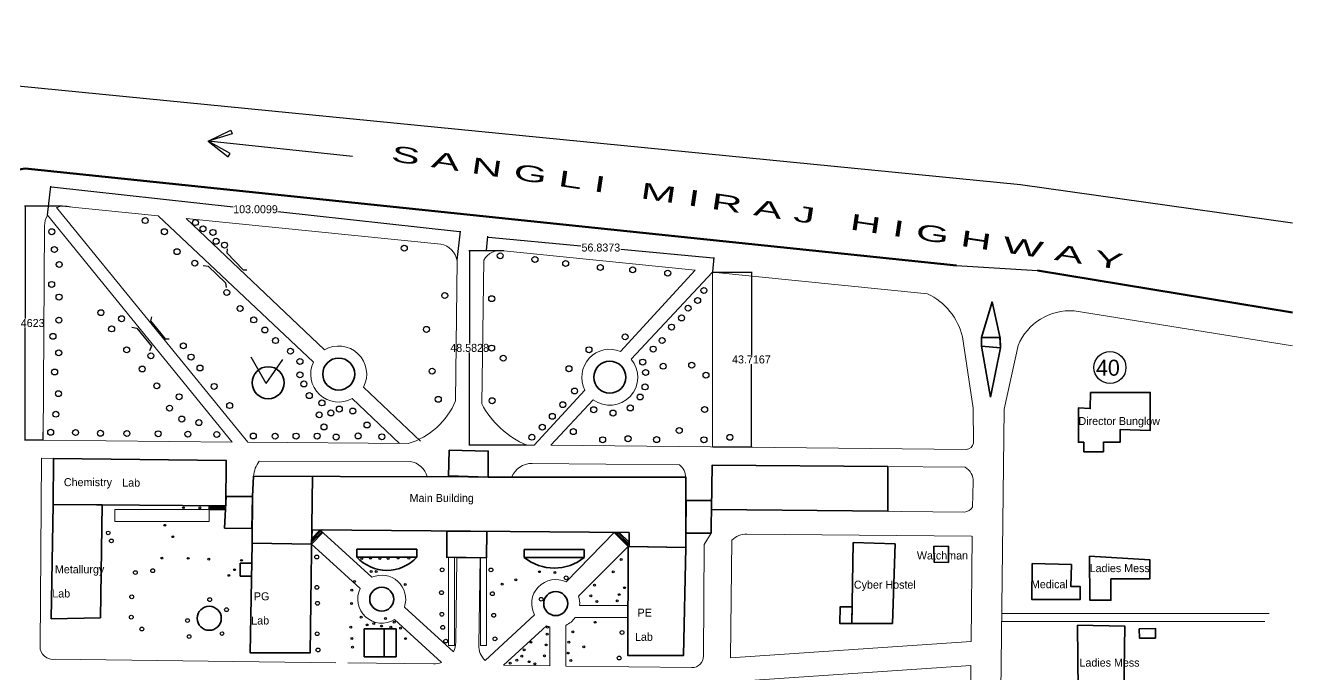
# Model space of a CAD drawing. Header units: millimetres. Extents: x -47 to 2833, y -462 to 688.
# Drawn here: x 1813.4 to 2130.2, y 496.3 to 658.6 of the extents above; entities that cross this region are included whole.
import ezdxf

# ---------------------------------------------------------------- set-up
doc = ezdxf.new("R2010")
doc.units = ezdxf.units.MM
doc.header["$LTSCALE"] = 0.1
doc.header["$MEASUREMENT"] = 0
doc.layers.add('BOUNDRY', color=140, linetype='Continuous', lineweight=18)
doc.layers.add('BUILT UP', color=1, linetype='Continuous', lineweight=35)
for name, color, linetype in [('H1', 254, 'Continuous'), ('TREE', 92, 'Continuous'), ('TXT', 7, 'Continuous')]:
    doc.layers.add(name, color=color, linetype=linetype)
doc.styles.get("Standard").update_dxf_attribs({"font": 'GOTHIC.TTF'})
doc.dimstyles.get("Standard").update_dxf_attribs({"dimtxt": 0.18, "dimasz": 0.18, "dimexe": 0.18, "dimexo": 0.0625, "dimgap": 0.09, "dimtad": 0, "dimtih": 1, "dimtoh": 1, "dimdec": 4, "dimzin": 0, "dimdsep": 46, "dimtxsty": 'Standard', "dimcen": 0.09, "dimadec": 0, "dimazin": 0, "dimtfac": 1, "dimtdec": 4, "dimtofl": 0, "dimtmove": 0, "dimatfit": 3, "dimfxl": 1, "dimtolj": 1, "dimtzin": 0, "dimarcsym": 0})

# ---------------------------------------------------------------- blocks, each defined once
blk = doc.blocks.new('*D44')
at = {"layer": 'TXT', "color": 0, "lineweight": -2, "transparency": 16777216}
for p, q in [((1985.22, 596.93), (1995.06, 596.93)), ((1994.88, 596.75), (1994.88, 576.21)), ((1994.88, 553.39), (1994.88, 573.93)), ((1985.22, 553.21), (1995.06, 553.21))]:
    blk.add_line(p, q, dxfattribs=at)
at = {"layer": 'TXT', "color": 0, "transparency": 16777216}
for points in [[(1994.85, 596.75), (1994.91, 596.75), (1994.88, 596.93)], [(1994.85, 553.39), (1994.91, 553.39), (1994.88, 553.21)]]:
    blk.add_solid(points, dxfattribs=at)
at = {"layer": 'TXT', "color": 0, "transparency": 16777216, "insert": (1994.88, 575.07), "char_height": 2, "attachment_point": 5}
blk.add_mtext('\\A1;43.7167', dxfattribs=at)
blk = doc.blocks.new('*D45')
at = {"layer": 'TXT', "color": 0, "lineweight": -2, "transparency": 16777216}
for p, q in [((1933, 602.26), (1924.27, 602.26)), ((1924.45, 602.08), (1924.45, 579.1)), ((1924.45, 553.85), (1924.45, 576.82)), ((1938.65, 553.67), (1924.27, 553.67))]:
    blk.add_line(p, q, dxfattribs=at)
at = {"layer": 'TXT', "color": 0, "transparency": 16777216}
for points in [[(1924.42, 602.08), (1924.48, 602.08), (1924.45, 602.26)], [(1924.42, 553.85), (1924.48, 553.85), (1924.45, 553.67)]]:
    blk.add_solid(points, dxfattribs=at)
at = {"layer": 'TXT', "color": 0, "transparency": 16777216, "insert": (1924.45, 577.96), "char_height": 2, "attachment_point": 5}
blk.add_mtext('\\A1;48.5828', dxfattribs=at)
blk = doc.blocks.new('*D46')
at = {"layer": 'TXT', "color": 0, "lineweight": -2, "transparency": 16777216}
for p, q in [((1822.59, 613.4), (1813.18, 613.4)), ((1813.36, 613.22), (1813.36, 585.31)), ((1813.36, 555.12), (1813.36, 583.03)), ((1817.79, 554.94), (1813.18, 554.94))]:
    blk.add_line(p, q, dxfattribs=at)
at = {"layer": 'TXT', "color": 0, "transparency": 16777216}
for points in [[(1813.33, 613.22), (1813.39, 613.22), (1813.36, 613.4)], [(1813.33, 555.12), (1813.39, 555.12), (1813.36, 554.94)]]:
    blk.add_solid(points, dxfattribs=at)
at = {"layer": 'TXT', "color": 0, "transparency": 16777216, "insert": (1813.36, 584.17), "char_height": 2, "attachment_point": 5}
blk.add_mtext('\\A1;58.4623', dxfattribs=at)
blk = doc.blocks.new('*D47')
at = {"layer": 'TXT', "color": 0, "lineweight": -2, "transparency": 16777216}
for p, q in [((1818.94, 611.14), (1819.74, 618.42)), ((1819.9, 618.22), (1865.32, 613.23)), ((1921.93, 607.02), (1876.51, 612.01)), ((1921.33, 599.9), (1922.13, 607.18))]:
    blk.add_line(p, q, dxfattribs=at)
at = {"layer": 'TXT', "color": 0, "transparency": 16777216}
for points in [[(1819.9, 618.25), (1819.89, 618.19), (1819.72, 618.24)], [(1921.94, 607.05), (1921.93, 606.99), (1922.11, 607)]]:
    blk.add_solid(points, dxfattribs=at)
at = {"layer": 'TXT', "color": 0, "transparency": 16777216, "insert": (1870.92, 612.62), "char_height": 2, "attachment_point": 5}
blk.add_mtext('\\A1;103.0099', dxfattribs=at)
blk = doc.blocks.new('*D48')
at = {"layer": 'TXT', "color": 0, "lineweight": -2, "transparency": 16777216}
for p, q in [((1928.64, 602.32), (1928.97, 605.88)), ((1929.14, 605.68), (1952.26, 603.51)), ((1985.36, 600.39), (1962.25, 602.57)), ((1985.23, 596.99), (1985.56, 600.55))]:
    blk.add_line(p, q, dxfattribs=at)
at = {"layer": 'TXT', "color": 0, "transparency": 16777216}
for points in [[(1929.14, 605.71), (1929.13, 605.65), (1928.96, 605.7)], [(1985.37, 600.42), (1985.36, 600.36), (1985.54, 600.37)]]:
    blk.add_solid(points, dxfattribs=at)
at = {"layer": 'TXT', "color": 0, "transparency": 16777216, "insert": (1957.25, 603.04), "char_height": 2, "attachment_point": 5}
blk.add_mtext('\\A1;56.8373', dxfattribs=at)

msp = doc.modelspace()

# ---------------------------------------------------------------- linework, layer by layer
at = {"layer": 'BOUNDRY', "color": 140}
for p, q in [((1869.01926, 554.40632), (1821.21161, 613.03325)), ((1865.11887, 554.44236), (1818.88663, 611.13733)), ((1885.38409, 574.41073), (1846.61257, 611.00234)), ((1888.15712, 577.45358), (1853.55826, 610.30612)), ((1980.84483, 597.403), (1962.14433, 577.10179)), ((1985.157, 596.92774), (1964.82495, 575.14469)), ((1985.157, 553.21101), (1985.157, 596.92774)), ((2038.9078, 591.50728), (1985.157, 596.92774)), ((1912.19403, 554.62988), (1897.91972, 568.18372)), ((1953.24427, 567.43992), (1940.54555, 553.65422)), ((1906.95153, 554.0559), (1895.0618, 565.27714)), ((1955.33979, 564.98262), (1944.72722, 553.61268)), ((1859.37571, 537.59829), (1835.7461, 537.59829)), ((1835.7461, 537.59829), (1835.7461, 534.59829)), ((1859.37571, 534.59829), (1859.37571, 537.59829)), ((1859.37571, 534.59829), (1835.7461, 534.59829)), ((1887.00316, 532.45039), (1899.98808, 520.61803)), ((1948.54752, 519.46152), (1960.55277, 531.848)), ((1884.9383, 528.92035), (1891.29051, 523.13197)), ((1951.67757, 515.86239), (1964.08518, 528.29287)), ((1891.29051, 523.13197), (1897.10252, 517.83584)), ((1919.15085, 525.62062), (1919.14078, 503.52875)), ((1920.64078, 503.52875), (1920.62779, 525.60108)), ((1927.15908, 503.53337), (1927.15908, 525.50904)), ((1928.65908, 525.48918), (1928.65908, 503.53337)), ((1951.93798, 513.55734), (1964.04111, 513.55734)), ((1905.63678, 510.05909), (1917.41976, 499.32198)), ((1908.13956, 513.19009), (1920.4041, 502.01416)), ((1928.31226, 499.85172), (1940.67846, 511.19862)), ((1950.83753, 510.55734), (1964.03213, 510.55734)), ((2057.46433, 511.60447), (2124.28165, 511.60447)), ((1932.93175, 498.66172), (1943.66069, 508.5063)), ((1944.49304, 508.23064), (1944.49304, 498.48372)), ((1948.49304, 508.61077), (1948.49304, 498.43381)), ((2057.44018, 509.53366), (2123.20505, 509.53366)), ((1989.67823, 500.46391), (2049.78292, 504.56683)), ((1919.14078, 503.52875), (1920.64078, 503.52875)), ((1928.65908, 503.53337), (1927.15908, 503.53337)), ((1932.93175, 498.66172), (1944.49304, 498.48372)), ((1989.61173, 494.44541), (2049.72521, 498.54893))]:
    msp.add_line(p, q, dxfattribs=at)
at = {"layer": 'BOUNDRY', "color": 140, "lineweight": 60}
for points in [[(1808.8475, 622.03219), (1813.36338, 622.78597), (2046.14251, 598.58467)], [(2066.37267, 597.34607), (2130.18013, 586.80439)]]:
    msp.add_lwpolyline(points, dxfattribs=at)
at = {"layer": 'BOUNDRY', "color": 140}
for points in [[(1821.21161, 613.03325, -0.178074773), (1824.64716, 613.2041)], [(1865.11887, 554.44236), (1817.85462, 554.87898), (1818.17944, 608.47862, -0.138574214), (1818.93205, 611.08164, -0.138574214)], [(1853.55826, 610.30612), (1917.28896, 603.91791, -0.291462832), (1921.32658, 599.83893), (1920.95263, 564.7714, -0.222384175), (1909.1146, 554.03592), (1869.01926, 554.40632)], [(1940.54555, 553.65422), (1938.7082, 553.67248, -0.174544412), (1927.4596, 564.01055), (1928.0251, 599.91974, -0.328084496), (1933.0583, 602.25525)], [(2038.9078, 591.50728, -0.227875608), (2047.65976, 580.6945), (2050.32062, 562.89706), (2050.40662, 554.14761, -0.351017948), (2048.59722, 552.58074), (1944.72722, 553.61268)], [(2130.18013, 450.90644), (2060.4273, 451.14255, -0.543366722), (2056.8245, 456.7395), (2058.05923, 562.61683), (2061.53155, 578.56824, -0.321575117), (2075.57616, 587.22973)], [(1948.49304, 498.43381), (1980.00192, 498.04065, 0.42808405), (1982.89897, 501.00265), (1983.05905, 528.84089), (1984.81219, 531.66496), (1984.92521, 539.7898), (1978.60859, 539.7898), (1978.47168, 545.62089, 0.227626954), (1976.89273, 548.72079), (1940.09105, 549.08335, 0.30938706), (1934.95407, 545.64206), (1929.1166, 545.64206), (1929.1166, 552.17468), (1919.37109, 552.39456), (1919.15429, 545.80116), (1913.8472, 545.76834, 0.29579383), (1909.5979, 549.56248), (1871.83214, 549.67555, 0.126898083), (1870.40385, 545.90919), (1870.1439, 540.85787), (1863.61225, 540.85787), (1863.61225, 549.85357), (1817.40838, 550.39064)], [(1817.40838, 550.39064), (1817.05728, 503.34683, 0.46260957), (1820.80391, 500.11554), (1890.99976, 499.25916)], [(1985.07826, 548.65178), (2048.28458, 548.13609, -0.292453441), (2050.29314, 544.49575), (2050.14346, 538.1386, -0.23474561), (2048.1827, 536.92393), (1984.88658, 537.55294), (1985.07826, 548.65178)], [(2049.87669, 530.87226), (1993.77905, 531.41019, 0.194479038), (1990.00375, 529.92599), (1989.67823, 500.46391)], [(1920.4041, 502.01416, 0.111661543), (1920.99291, 504.38656), (1921.23858, 525.45456), (1927.06276, 525.45456), (1926.72566, 503.69519, 0.206349823), (1928.31226, 499.85172)], [(1893.99953, 499.22257), (1915.38556, 498.96166, 0.094032779), (1917.41976, 499.32198, 0.094032779)], [(2049.34853, 457.63183, 0.016233419), (2049.33751, 458.11713), (2049.72521, 498.54893)]]:
    msp.add_lwpolyline(points, format="xyb", dxfattribs=at)
for points in [[(1822.64957, 613.40433), (1846.61257, 611.00234)], [(1932.14292, 602.3482), (1980.84483, 597.403)], [(2075.57616, 587.22973), (2130.18013, 578.5012)], [(2049.78292, 504.56683), (2050.03515, 530.87074)]]:
    msp.add_lwpolyline(points, dxfattribs=at)
for centre, radius, start, end in [((1891.71567, 571.42559), 7, 332.4111278, 120.5549824), ((1959.47467, 570.63087), 7, 67.5808203, 207.1195939), ((1891.71567, 571.42559), 7, 154.7575815, 298.5561007), ((1959.47467, 570.63087), 7, 233.7934595, 40.1530277), ((1902.47067, 515.15572), 6, 340.8765209, 114.4414852), ((1945.95816, 514.04901), 6, 64.4334133, 208.3636391), ((1902.47067, 515.15572), 6, 153.4687395, 301.8492666), ((1945.95816, 514.04901), 6, 355.29964, 17.5915352), ((1945.95816, 514.04901), 6, 294.9912043, 324.412556), ((1945.95816, 514.04901), 6, 247.4858001, 255.866175)]:
    msp.add_arc(centre, radius, start, end, dxfattribs=at)
at = {"layer": 'BUILT UP', "color": 1}
for p, q in [((1863.48793, 538.49829), (1859.37571, 538.49829)), ((1859.37571, 538.49829), (1859.37571, 537.59829)), ((1859.37571, 538.19829), (1863.44051, 538.19829)), ((1859.37571, 537.89829), (1863.44051, 537.89829)), ((1859.37571, 537.59829), (1863.44051, 537.59829)), ((1887.08314, 532.44974), (1884.95675, 530.25679)), ((1887.71152, 531.80491), (1884.9149, 528.92076)), ((1887.48966, 532.00707), (1884.94468, 529.38242)), ((1887.26781, 532.20923), (1884.95072, 529.81961)), ((1964.08518, 528.29287), (1960.55277, 531.848)), ((1961.01496, 531.38284), (1961.53057, 531.83999)), ((1963.99709, 528.80716), (1961.2398, 531.58219)), ((1964.2156, 529.01287), (1961.46464, 531.78153)), ((1964.2923, 529.36131), (1961.83191, 531.83753)), ((1963.77859, 528.60144), (1964.2923, 529.08508)), ((1911.26542, 527.69036), (1896.26542, 527.69036)), ((1896.26542, 527.69036), (1896.26542, 525.69036)), ((1911.26542, 525.69036), (1911.26542, 527.69036)), ((1938.10734, 527.60878), (1953.10734, 527.60878)), ((1938.10734, 525.60878), (1938.10734, 527.60878)), ((1953.10734, 527.60878), (1953.10734, 525.60878)), ((1867.07846, 524.18168), (1869.99052, 524.18168)), ((1867.07846, 524.18168), (1867.07846, 520.90126)), ((1896.26542, 525.69036), (1911.26542, 525.69036)), ((1953.10734, 525.60878), (1938.10734, 525.60878)), ((1867.07846, 520.90126), (1869.93283, 520.90126)), ((1898.04342, 507.72205), (1903.04342, 507.72205)), ((1898.04342, 500.72205), (1898.04342, 507.72205)), ((1903.04342, 507.72205), (1903.04342, 500.72205)), ((1903.04342, 507.72205), (1906.04342, 507.72205)), ((1906.04342, 507.72205), (1906.04342, 500.72205)), ((1903.04342, 500.72205), (1898.04342, 500.72205)), ((1906.04342, 500.72205), (1903.04342, 500.72205))]:
    msp.add_line(p, q, dxfattribs=at)
for points in [[(2054.63077, 565.64823), (2052.37596, 578.41505), (2052.37596, 580.54285), (2055.03854, 589.45495), (2057.04755, 580.4218), (2057.15147, 577.99911), (2054.63077, 565.64823)], [(2052.37596, 580.54285), (2057.02063, 580.54285), (2057.15147, 577.99911), (2052.37596, 578.41505), (2052.37596, 580.54285)], [(2079.62665, 566.82449), (2094.58701, 566.82897), (2094.56344, 557.3542), (2087.02886, 557.53431), (2087.02886, 554.40048), (2082.88304, 554.40048), (2082.88304, 552.02308), (2077.9441, 552.02308), (2077.9441, 554.40048), (2076.64628, 554.40048), (2076.64628, 562.9735), (2079.60243, 562.79339), (2079.62665, 566.82449)], [(1919.15429, 545.80116), (1919.37109, 552.39456), (1929.1166, 552.17468), (1929.1166, 545.64206), (1919.15982, 545.96946)], [(1863.48789, 538.49746), (1820.32976, 538.81716), (1820.46388, 550.35513), (1863.61225, 549.85357), (1863.48789, 538.49746)], [(2028.98268, 548.29357), (2028.99145, 537.11464), (1984.89409, 537.55287), (1985.07826, 548.65178), (2028.98268, 548.29357)], [(1885.17224, 545.86131), (1884.56263, 501.71696), (1869.59509, 501.69653), (1870.07846, 529.18168), (1884.9383, 528.92035)], [(1870.40385, 545.90919), (1913.8472, 545.76834), (1919.15429, 545.80116), (1929.1166, 545.64206), (1978.47168, 545.62089), (1978.45227, 528.04112), (1964.2923, 528.29287), (1964.2923, 531.81737), (1885.10093, 532.46597), (1884.9383, 528.92035), (1870.11961, 529.18096), (1870.1439, 540.85787), (1870.40385, 545.90919)], [(1820.32976, 538.81716), (1819.85412, 510.24531), (1832.17221, 510.49529), (1832.5951, 538.72631), (1820.32976, 538.81716)], [(1863.19304, 532.90126), (1863.61225, 540.85787), (1870.1439, 540.85787), (1869.9858, 532.85987), (1863.19304, 532.90126)], [(1978.60859, 539.7898), (1984.92521, 539.7898), (1984.81219, 531.66496), (1978.45627, 531.66496), (1978.60859, 539.7898)], [(1918.62061, 525.62204), (1928.65908, 525.48918), (1928.7133, 532.10878), (1918.75241, 532.19036), (1918.75241, 525.62029)], [(2020.3383, 529.28608), (2030.79298, 528.9704), (2030.14792, 509.09346), (2020.02487, 509.09346), (2020.3383, 529.28608)], [(1964.2923, 528.29287), (1978.45227, 528.04112), (1977.87425, 501.04198), (1964.00367, 501.04198), (1964.08518, 528.29287), (1978.45227, 528.04112)], [(2040.50927, 528.37332), (2044.18558, 528.33686), (2044.14344, 524.34421), (2040.60546, 524.38155), (2040.50927, 528.37332)], [(2079.42023, 525.94301), (2094.47274, 525.02592), (2094.47274, 520.19595), (2084.74368, 520.19595), (2084.74368, 514.87686), (2079.48142, 514.87686), (2079.42023, 525.94301)], [(2065.09813, 524.09509), (2074.86174, 523.81795), (2074.70601, 518.33168), (2077.05186, 518.33168), (2077.05186, 515.03092), (2065.02021, 515.03092), (2065.09813, 524.09509)], [(2020.02487, 509.09346), (2016.95042, 509.09996), (2017.05686, 513.19997), (2020.08884, 513.21442), (2020.02487, 509.09346), (2016.95042, 509.09996)], [(2076.42267, 508.67517), (2088.24628, 508.36831), (2087.95404, 492.00217), (2076.5832, 492.20521), (2076.42267, 508.67517)], [(2091.82976, 507.739), (2095.89976, 507.79013), (2095.89317, 505.42895), (2091.87177, 505.42895), (2091.82976, 507.739)]]:
    msp.add_lwpolyline(points, dxfattribs=at)
for centre, radius in [((1891.71567, 571.42559), 4), ((1959.47467, 570.63087), 4), ((1874.09715, 569.25926), 4), ((1902.47067, 515.15572), 3), ((1945.95816, 514.04901), 3), ((1859.3661, 510.3656), 3)]:
    msp.add_circle(centre, radius, dxfattribs=at)
for centre, radius, start, end in [((1903.76542, 532.46468), 10.1065, 222.0897027, 317.9102973), ((1945.60734, 534.68986), 11.77778, 230.4469471, 309.5530529)]:
    msp.add_arc(centre, radius, start, end, dxfattribs=at)
at = {"layer": 'H1'}
for p, q in [((2046.14251, 598.58467), (2066.37267, 597.34607)), ((1817.85462, 554.87898), (1817.82574, 556.87877)), ((1832.5951, 538.72631), (1834.0951, 538.72631)), ((1887.56881, 532.51965), (1887.49773, 532.44634)), ((1964.298, 528.50432), (1964.2923, 528.51005)), ((1965.20335, 528.27327), (1965.20698, 528.27661))]:
    msp.add_line(p, q, dxfattribs=at)
msp.add_circle((1929.95529, 577.92237), 0.74404, dxfattribs=at)
at = {"layer": 'TREE', "color": 1}
for p, q in [((1657.46347, 658.60205), (2062.16337, 618.82098)), ((1859.11039, 629.63913), (1864.76196, 632.42782)), ((1865.08947, 631.50755), (1859.11039, 629.63913)), ((1864.76196, 632.42782), (1865.08947, 631.50755)), ((1895.13643, 625.83902), (1859.11039, 629.63913)), ((1859.11039, 629.63913), (1864.05574, 625.73265)), ((1864.56805, 626.56434), (1859.11039, 629.63913)), ((1864.05574, 625.73265), (1864.56805, 626.56434)), ((2062.16337, 618.82098), (2130.18013, 609.24645)), ((1863.83247, 602.73719), (1863.72506, 601.736)), ((1863.72506, 601.736), (1867.80592, 597.48894)), ((1857.8661, 598.60242), (1859.08851, 598.38535)), ((1859.08851, 598.38535), (1863.38031, 594.21438)), ((1867.80592, 597.48894), (1868.75991, 597.48894)), ((1863.38031, 594.21438), (1863.58192, 593.04638)), ((1840.00623, 583.11032), (1841.22864, 582.89325)), ((1844.89588, 585.76946), (1844.67144, 584.69661)), ((1844.67144, 584.69661), (1848.35279, 580.22135)), ((1841.22864, 582.89325), (1844.92305, 578.36186)), ((1848.35279, 580.22135), (1849.30678, 580.22135)), ((1844.92305, 578.36186), (1844.46124, 577.1951)), ((1873.56151, 569.10558), (1869.85438, 575.66402)), ((1873.56151, 569.10558), (1877.77904, 575.10412))]:
    msp.add_line(p, q, dxfattribs=at)
msp.add_circle((2084.51506, 573.06806), 4, dxfattribs=at)
at = {"layer": 'TXT'}
for centre, radius in [((1843.34323, 609.79824), 0.74404), ((1855.9179, 609.29286), 0.74404), ((1857.80196, 607.72714), 0.74404), ((1819.99189, 607.01441), 0.74404), ((1848.14627, 607.01562), 0.74404), ((1860.29098, 606.8362), 0.74404), ((1861.07284, 604.62136), 0.74404), ((1820.6444, 602.55759), 0.74404), ((1851.31627, 602.02611), 0.74404), ((1863.17638, 603.67058), 0.74404), ((1908.10783, 602.89134), 0.74404), ((1821.86046, 598.81442), 0.74404), ((1855.73507, 599.14755), 0.74404), ((1932.09159, 600.99714), 0.74404), ((1940.7774, 600.07413), 0.74404), ((1948.44832, 599.07471), 0.74404), ((1957.11979, 598.07528), 0.74404), ((1965.2076, 597.49228), 0.74404), ((1973.96246, 596.65943), 0.74404), ((1819.97259, 593.83393), 0.74404), ((1863.74283, 591.82582), 0.74404), ((1983.00801, 592.31852), 0.74404), ((1821.81108, 590.66624), 0.74404), ((1918.22855, 591.0561), 0.74404), ((1929.96936, 590.27366), 0.74404), ((1981.43375, 589.81685), 0.74404), ((1832.26684, 586.77701), 0.74404), ((1867.07734, 587.81533), 0.74404), ((1977.42654, 585.45678), 0.74404), ((1979.07236, 587.88698), 0.74404), ((1821.77623, 584.91458), 0.74404), ((1834.95852, 582.71345), 0.74404), ((1837.43984, 585.26661), 0.74404), ((1870.4799, 584.96041), 0.74404), ((1873.27, 582.44536), 0.74404), ((1913.65048, 582.5976), 0.74404), ((1974.92203, 583.16954), 0.74404), ((1820.29244, 580.86406), 0.74404), ((1875.924, 579.79437), 0.74404), ((1963.31198, 580.7222), 0.74404), ((1972.56064, 579.81015), 0.74404), ((1821.72664, 576.7321), 0.74404), ((1838.71966, 577.47657), 0.74404), ((1844.76028, 575.99659), 0.74404), ((1852.8816, 578.48201), 0.74404), ((1879.66682, 577.14337), 0.74404), ((1954.29202, 577.50463), 0.74404), ((1970.34237, 577.66585), 0.74404), ((1842.59477, 572.69508), 0.74404), ((1854.81551, 575.66949), 0.74404), ((1857.04301, 572.93973), 0.74404), ((1882.03795, 574.57561), 0.74404), ((1932.84657, 575.39271), 0.74404), ((1949.28601, 572.76403), 0.74404), ((1967.71772, 574.41895), 0.74404), ((1972.82925, 573.3784), 0.74404), ((1979.96477, 573.64568), 0.74404), ((1820.70496, 571.93607), 0.74404), ((1882.03795, 571.2265), 0.74404), ((1915.0764, 572.15268), 0.74404), ((1968.44012, 571.82124), 0.74404), ((1983.53253, 571.15107), 0.74404), ((1821.66477, 566.52366), 0.74404), ((1846.24194, 568.48281), 0.74404), ((1860.584, 568.3345), 0.74404), ((1883.01138, 568.95775), 0.74404), ((1950.68193, 567.19173), 0.74404), ((1968.29564, 568.21331), 0.74404), ((1851.82666, 565.75053), 0.74404), ((1864.45867, 563.54455), 0.74404), ((1884.36335, 566.04078), 0.74404), ((1887.53185, 564.2172), 0.74404), ((1916.60978, 565.11269), 0.74404), ((1930.07281, 564.76175), 0.74404), ((1947.74091, 563.76981), 0.74404), ((1967.06756, 565.68776), 0.74404), ((1821.009, 561.37864), 0.74404), ((1849.43321, 562.9044), 0.74404), ((1852.48354, 560.17394), 0.74404), ((1886.85099, 561.23318), 0.74404), ((1889.77244, 561.69939), 0.74404), ((1891.87299, 562.67854), 0.74404), ((1895.23388, 562.18896), 0.74404), ((1945.12308, 560.8644), 0.74404), ((1955.46065, 562.51033), 0.74404), ((1960.29055, 561.67409), 0.74404), ((1964.60525, 562.96061), 0.74404), ((1983.18992, 562.55281), 0.74404), ((1819.71858, 556.87261), 0.74404), ((1856.76507, 559.28297), 0.74404), ((1888.04073, 558.20818), 0.74404), ((1898.80482, 558.692), 0.74404), ((1942.60221, 558.15268), 0.74404), ((1950.37317, 557.04264), 0.74404), ((1976.85838, 557.303), 0.74404), ((1825.94244, 556.80852), 0.74404), ((1832.16631, 556.61625), 0.74404), ((1838.77516, 556.55216), 0.74404), ((1846.60251, 556.50586), 0.74404), ((1854.02732, 556.41118), 0.74404), ((1861.25016, 556.32894), 0.74404), ((1870.38125, 555.94082), 0.74404), ((1875.83099, 555.88995), 0.74404), ((1881.06089, 555.92346), 0.74404), ((1886.32029, 555.92346), 0.74404), ((1891.06741, 555.68467), 0.74404), ((1896.56588, 555.95757), 0.74404), ((1902.5158, 555.75455), 0.74404), ((1940.0167, 555.63466), 0.74404), ((1957.70377, 554.99996), 0.74404), ((1964.0443, 555.26569), 0.74404), ((1971.18294, 555.04425), 0.74404), ((1983.02155, 554.99996), 0.74404), ((1989.49483, 555.61329), 0.74404), ((1852.89183, 538.03102), 0.22551), ((1857.02704, 537.97251), 0.22551), ((1848.26256, 533.63407), 0.22551), ((1834.0951, 531.7152), 0.45823), ((1834.89115, 529.7152), 0.47276), ((1850.27918, 530.76365), 0.22551), ((1886.22773, 525.69335), 0.47276), ((1845.22132, 522.26369), 0.47276), ((1847.53082, 525.42686), 0.22551), ((1854.07555, 525.36214), 0.22551), ((1859.23355, 525.13663), 0.22551), ((1865.6748, 522.51773), 0.22551), ((1867.43792, 524.8609), 0.22551), ((1897.47122, 525.3399), 0.23638), ((1899.64383, 525.36669), 0.23638), ((1901.99078, 525.32651), 0.23638), ((1904.0561, 525.32651), 0.23638), ((1906.60422, 525.43367), 0.23638), ((1909.26243, 525.38289), 0.23638), ((1917.57853, 522.49451), 0.47276), ((1929.7855, 522.46919), 0.47276), ((1962.33612, 525.0719), 0.23638), ((1840.88905, 521.80379), 0.47276), ((1864.28582, 521.09067), 0.22551), ((1895.6953, 519.56992), 0.23638), ((1899.85869, 522.05207), 0.23638), ((1901.06008, 522.06601), 0.23638), ((1936.00981, 519.96823), 0.23638), ((1941.91946, 522.0162), 0.23638), ((1945.77882, 521.8355), 0.23638), ((1948.57442, 520.47256), 0.47276), ((1960.35884, 522.00857), 0.23638), ((1886.27106, 518.09429), 0.47276), ((1894.97448, 517.41183), 0.23638), ((1908.36554, 518.84483), 0.23638), ((1917.42964, 516.77685), 0.47276), ((1930.12481, 516.51981), 0.47276), ((1932.57257, 518.88401), 0.23638), ((1955.67794, 518.66309), 0.23638), ((1961.81154, 516.28498), 0.23638), ((1963.18353, 518.01818), 0.23638), ((1839.98213, 515.73067), 0.47276), ((1859.46475, 515.03431), 0.47276), ((1886.42969, 514.12212), 0.47276), ((1894.94828, 514.0625), 0.23638), ((1942.32535, 515.13814), 0.47276), ((1954.74983, 516.00283), 0.23638), ((1956.28323, 514.55178), 0.23638), ((1961.36766, 514.713), 0.23638), ((1839.88084, 510.65699), 0.47276), ((1853.90912, 509.79731), 0.47276), ((1863.65717, 512.51316), 0.47276), ((1897.36237, 510.63844), 0.23638), ((1903.42781, 510.30917), 0.23638), ((1917.51542, 511.37894), 0.47276), ((1930.46792, 511.12189), 0.47276), ((1842.50287, 507.67797), 0.47276), ((1862.54876, 506.55733), 0.44992), ((1886.33474, 506.50162), 0.47276), ((1894.71428, 508.12884), 0.23638), ((1898.8128, 508.69574), 0.23638), ((1900.46102, 509.05794), 0.23638), ((1902.43888, 508.43232), 0.23638), ((1904.75633, 508.17771), 0.23638), ((1905.60346, 509.38721), 0.23638), ((1907.20127, 507.91517), 0.23638), ((1917.71985, 508.09323), 0.47276), ((1943.93377, 508.13675), 0.23638), ((1950.28136, 507.0125), 0.23638), ((1955.82472, 509.36357), 0.23638), ((1962.54301, 506.81188), 0.47276), ((1854.32106, 505.7985), 0.47276), ((1895.03467, 505.31266), 0.23638), ((1908.43561, 505.28022), 0.23638), ((1918.47541, 504.67521), 0.47276), ((1930.7708, 505.22438), 0.47276), ((1939.73228, 504.36475), 0.23638), ((1943.55116, 503.69884), 0.23638), ((1943.84531, 506.37578), 0.23638), ((1949.23654, 504.39068), 0.23638), ((1886.54997, 502.45368), 0.47276), ((1895.19486, 503.16853), 0.23638), ((1937.46687, 500.8823), 0.23638), ((1938.05907, 502.47203), 0.23638), ((1943.12629, 500.98925), 0.23638), ((1949.05816, 501.69248), 0.23638), ((1952.98261, 503.21976), 0.23638), ((1961.82622, 500.43971), 0.47276), ((1934.61135, 499.17561), 0.23638), ((1936.27159, 499.9263), 0.23638), ((1939.30679, 499.52345), 0.23638), ((1940.77753, 498.99969), 0.23638), ((1949.7717, 499.80884), 0.23638)]:
    msp.add_circle(centre, radius, dxfattribs=at)

# ---------------------------------------------------------------- texts
at = {"layer": 'TREE', "color": 1, "width": 2}
msp.add_text('S A N G L I   M I R A J   H I G H W A Y ', height=4, rotation=351.5243882, dxfattribs=at).set_placement((1904.66417, 624.6964))
at = {"layer": 'TXT'}
for s, height, p in [('40', 4, (2081.01983, 571.01659)), ('Director Bunglow', 2, (2076.64628, 558.68699)), ('Chemistry', 2, (1823.0177, 543.40494)), ('Lab', 2, (1837.61564, 543.28264)), ('Main Building', 2, (1909.43993, 539.44929)), ('Watchman', 2, (2036.24889, 525.0753)), ('Metallurgy', 2, (1820.77886, 521.61866)), ('Ladies Mess', 2, (2079.44251, 521.91474)), ('Cyber Hostel', 2, (2020.50569, 517.78561)), ('Medical', 2, (2064.74646, 517.88839)), ('Lab', 2, (1820.1239, 515.56961)), ('PG', 2, (1870.51512, 514.86695)), ('Lab', 2, (1869.86016, 508.8179)), ('PE', 2, (1966.43466, 510.78446)), ('Lab', 2, (1965.7797, 504.7354)), ('Ladies Mess', 2, (2076.89046, 498.29327))]:
    msp.add_text(s, height=height, dxfattribs=at).set_placement(p)

# ---------------------------------------------------------------- dimensions: what is measured, and where the dimension line sits
for p1, p2, distance, picture, middle in [((1818.93205, 611.08164), (1921.32658, 599.83893), 7.20295, '*D47', (1870.91546, 612.6202)), ((1928.632382, 602.255253), (1985.219498, 596.927739), 3.459269, '*D48', (1957.250186, 603.035536))]:
    dim = msp.add_aligned_dim(p1=p1, p2=p2, distance=distance, dimstyle='Standard', override={"dimtxt": 2}, dxfattribs=at)
    dim.commit()
    dim.dimension.update_dxf_attribs({"geometry": picture, "text_midpoint": middle})
for base, p1, p2, picture, middle in [((1813.35979, 613.40433), (1817.85371, 554.94201), (1822.64957, 613.40433), '*D46', (1813.35979, 584.17317)), ((1924.44896, 553.67248), (1933.0583, 602.25525), (1938.7082, 553.67248), '*D45', (1924.44896, 577.96387)), ((1994.87988, 596.92774), (1985.157, 553.21101), (1985.157, 596.92774), '*D44', (1994.87988, 575.06938))]:
    dim = msp.add_linear_dim(base=base, p1=p1, p2=p2, angle=90, dimstyle='Standard', override={"dimtxt": 2}, dxfattribs=at)
    dim.commit()
    dim.dimension.update_dxf_attribs({"geometry": picture, "text_midpoint": middle})

doc.saveas('drawing.dxf')
